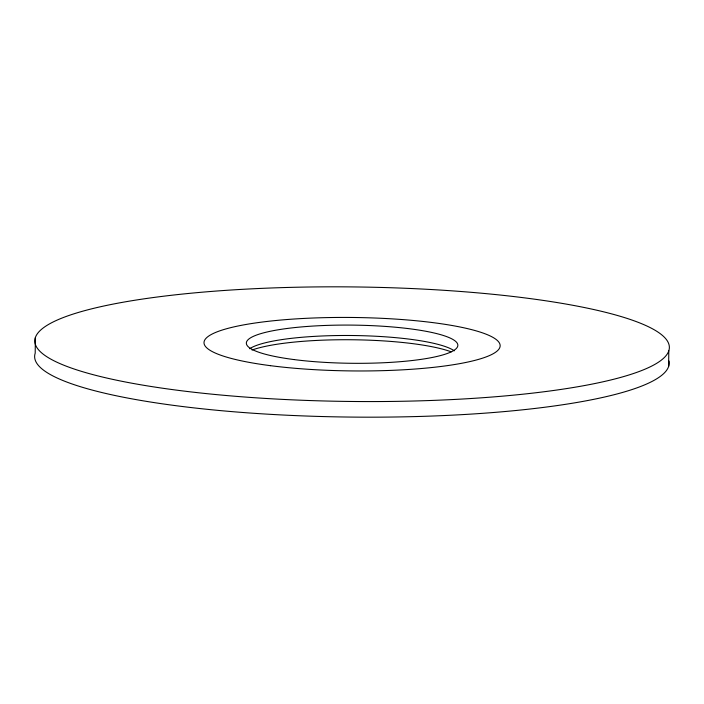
<?xml version="1.0" encoding="UTF-8"?>
<svg xmlns="http://www.w3.org/2000/svg" width="704" height="704" viewBox="0 0 704 704"><rect width="100%" height="100%" fill="white"/><g stroke="black" fill="none" stroke-linecap="round" stroke-linejoin="round"><path stroke-width="1.06" d="M35.367 337.586L35.2 353.188A317.293 57.279 0.6 0 0 347.882 417.041A317.293 57.279 0.6 0 0 669.011 361.064M668.633 366.414L668.8 350.812A317.293 57.279 0.6 0 0 210.056 291.535A317.293 57.279 0.6 0 0 177.39 390.245A317.293 57.279 0.6 0 0 668.8 350.812M252.032 350.029A111.056 20.046 0.6 0 1 351.252 339.75A111.056 20.046 0.6 0 1 451.22 351.833M249.656 348.735A105.767 19.096 0.6 0 1 352.035 335.509A105.767 19.096 0.6 0 1 454.318 350.83M270.556 365.684A148.069 26.726 0.6 0 0 499.884 347.283A148.069 26.726 0.6 0 0 285.806 319.625A148.069 26.726 0.6 0 0 270.556 365.684M293.85 359.55A105.767 19.096 0.6 0 0 457.653 346.403A105.767 19.096 0.6 0 0 304.744 326.647A105.767 19.096 0.6 0 0 293.85 359.55"/></g></svg>
